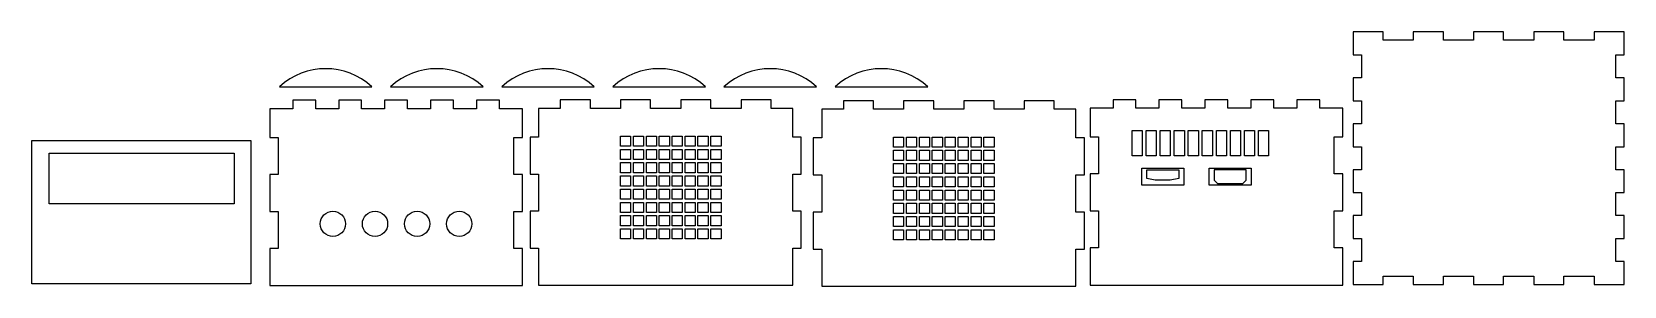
# Model space of a CAD drawing. Header units: millimetres. Extents: x -464 to 481, y -265 to -114.
import ezdxf

# ---------------------------------------------------------------- set-up
doc = ezdxf.new("R2010")
doc.units = ezdxf.units.MM
doc.layers.get('0').update_dxf_attribs({"linetype": 'CONTINUOUS'})

msp = doc.modelspace()

# ---------------------------------------------------------------- linework, layer by layer
for points in [[(338.38, -119.04), (338.38, -114.04), (320.49, -114.04), (320.49, -127.67), (325.49, -127.67), (325.49, -141.31), (320.49, -141.31), (320.49, -154.95), (325.49, -154.95), (325.49, -168.58), (320.49, -168.58), (320.49, -182.22), (325.49, -182.22), (325.49, -195.86), (320.49, -195.86), (320.49, -209.49), (325.49, -209.49), (325.49, -223.13), (320.49, -223.13), (320.49, -236.76), (325.49, -236.76), (325.49, -250.4), (320.49, -250.4), (320.49, -264.04), (338.38, -264.04), (338.38, -259.04), (356.27, -259.04), (356.27, -264.04), (374.16, -264.04), (374.16, -259.04), (392.05, -259.04), (392.05, -264.04), (409.94, -264.04), (409.94, -259.04), (427.83, -259.04), (427.83, -264.04), (445.71, -264.04), (445.71, -259.04), (463.6, -259.04), (463.6, -264.04), (481.49, -264.04), (481.49, -250.4), (476.49, -250.4), (476.49, -236.76), (481.49, -236.76), (481.49, -223.13), (476.49, -223.13), (476.49, -209.49), (481.49, -209.49), (481.49, -195.86), (476.49, -195.86), (476.49, -182.22), (481.49, -182.22), (481.49, -168.58), (476.49, -168.58), (476.49, -154.95), (481.49, -154.95), (481.49, -141.31), (476.49, -141.31), (476.49, -127.67), (481.49, -127.67), (481.49, -114.04), (463.6, -114.04), (463.6, -119.04), (445.71, -119.04), (445.71, -114.04), (427.83, -114.04), (427.83, -119.04), (409.94, -119.04), (409.94, -114.04), (392.05, -114.04), (392.05, -119.04), (374.16, -119.04), (374.16, -114.04), (356.27, -114.04), (356.27, -119.04)], [(-317.72, -242.69), (-322.72, -242.69), (-322.72, -264.69), (-172.72, -264.69), (-172.72, -242.69), (-177.72, -242.69), (-177.72, -220.69), (-172.72, -220.69), (-172.72, -198.69), (-177.72, -198.69), (-177.72, -176.69), (-172.72, -176.69), (-172.72, -159.69), (-186.35, -159.69), (-186.35, -154.69), (-199.99, -154.69), (-199.99, -159.69), (-213.62, -159.69), (-213.62, -154.69), (-227.26, -154.69), (-227.26, -159.69), (-240.9, -159.69), (-240.9, -154.69), (-254.53, -154.69), (-254.53, -159.69), (-268.17, -159.69), (-268.17, -154.69), (-281.81, -154.69), (-281.81, -159.69), (-295.44, -159.69), (-295.44, -154.69), (-309.08, -154.69), (-309.08, -159.69), (-322.72, -159.69), (-322.72, -176.69), (-317.72, -176.69), (-317.72, -198.69), (-322.72, -198.69), (-322.72, -220.69), (-317.72, -220.69)], [(-150.22, -159.48), (-163.11, -159.48), (-163.11, -176.48), (-168.11, -176.48), (-168.11, -198.48), (-163.11, -198.48), (-163.11, -220.48), (-168.11, -220.48), (-168.11, -242.48), (-163.11, -242.48), (-163.11, -264.48), (-12.11, -264.48), (-12.11, -242.48), (-7.11, -242.48), (-7.11, -220.48), (-12.11, -220.48), (-12.11, -198.48), (-7.11, -198.48), (-7.11, -176.48), (-12.11, -176.48), (-12.11, -159.48), (-25, -159.48), (-25, -154.48), (-42.89, -154.48), (-42.89, -159.48), (-60.78, -159.48), (-60.78, -154.48), (-78.67, -154.48), (-78.67, -159.48), (-96.56, -159.48), (-96.56, -154.48), (-114.45, -154.48), (-114.45, -159.48), (-132.34, -159.48), (-132.34, -154.48), (-150.22, -154.48)], [(156, -177), (156, -160), (143.11, -160), (143.11, -155), (125.22, -155), (125.22, -160), (107.33, -160), (107.33, -155), (89.44, -155), (89.44, -160), (71.56, -160), (71.56, -155), (53.67, -155), (53.67, -160), (35.78, -160), (35.78, -155), (17.89, -155), (17.89, -160), (5, -160), (5, -177), (0, -177), (0, -199), (5, -199), (5, -221), (0, -221), (0, -243), (5, -243), (5, -265), (156, -265), (156, -243), (161, -243), (161, -221), (156, -221), (156, -199), (161, -199), (161, -177)], [(309.35, -176.32), (314.35, -176.32), (314.35, -159.32), (300.71, -159.32), (300.71, -154.32), (287.08, -154.32), (287.08, -159.32), (273.44, -159.32), (273.44, -154.32), (259.8, -154.32), (259.8, -159.32), (246.17, -159.32), (246.17, -154.32), (232.53, -154.32), (232.53, -159.32), (218.89, -159.32), (218.89, -154.32), (205.26, -154.32), (205.26, -159.32), (191.62, -159.32), (191.62, -154.32), (177.98, -154.32), (177.98, -159.32), (164.35, -159.32), (164.35, -176.32), (169.35, -176.32), (169.35, -198.32), (164.35, -198.32), (164.35, -220.32), (169.35, -220.32), (169.35, -242.32), (164.35, -242.32), (164.35, -264.32), (314.35, -264.32), (314.35, -242.32), (309.35, -242.32), (309.35, -220.32), (314.35, -220.32), (314.35, -198.32), (309.35, -198.32)], [(-464, -178.53), (-334, -178.53), (-334, -263.53), (-464, -263.53)], [(-108.45, -175.98), (-108.45, -181.98), (-114.45, -181.98), (-114.45, -175.98)], [(-100.78, -175.98), (-100.78, -181.98), (-106.78, -181.98), (-106.78, -175.98)], [(-93.11, -175.98), (-93.11, -181.98), (-99.11, -181.98), (-99.11, -175.98)], [(-85.45, -175.98), (-85.45, -181.98), (-91.45, -181.98), (-91.45, -175.98)], [(-77.78, -175.98), (-77.78, -181.98), (-83.78, -181.98), (-83.78, -175.98)], [(-70.11, -175.98), (-70.11, -181.98), (-76.11, -181.98), (-76.11, -175.98)], [(-62.45, -175.98), (-62.45, -181.98), (-68.45, -181.98), (-68.45, -175.98)], [(-54.78, -175.98), (-54.78, -181.98), (-60.78, -181.98), (-60.78, -175.98)], [(53.67, -182.5), (47.67, -182.5), (47.67, -176.5), (53.67, -176.5)], [(61.33, -182.5), (55.33, -182.5), (55.33, -176.5), (61.33, -176.5)], [(69, -182.5), (63, -182.5), (63, -176.5), (69, -176.5)], [(76.67, -182.5), (70.67, -182.5), (70.67, -176.5), (76.67, -176.5)], [(84.33, -182.5), (78.33, -182.5), (78.33, -176.5), (84.33, -176.5)], [(92, -182.5), (86, -182.5), (86, -176.5), (92, -176.5)], [(99.67, -182.5), (93.67, -182.5), (93.67, -176.5), (99.67, -176.5)], [(107.33, -182.5), (101.33, -182.5), (101.33, -176.5), (107.33, -176.5)], [(189.35, -187.65), (189.35, -172.65), (195.35, -172.65), (195.35, -187.65)], [(197.68, -187.65), (197.68, -172.65), (203.68, -172.65), (203.68, -187.65)], [(206.01, -187.65), (206.01, -172.65), (212.01, -172.65), (212.01, -187.65)], [(214.35, -187.65), (214.35, -172.65), (220.35, -172.65), (220.35, -187.65)], [(222.68, -187.65), (222.68, -172.65), (228.68, -172.65), (228.68, -187.65)], [(231.01, -187.65), (231.01, -172.65), (237.01, -172.65), (237.01, -187.65)], [(239.35, -187.65), (239.35, -172.65), (245.35, -172.65), (245.35, -187.65)], [(247.68, -187.65), (247.68, -172.65), (253.68, -172.65), (253.68, -187.65)], [(256.01, -187.65), (256.01, -172.65), (262.01, -172.65), (262.01, -187.65)], [(264.35, -187.65), (264.35, -172.65), (270.35, -172.65), (270.35, -187.65)], [(-453.78, -186.06), (-343.78, -186.06), (-343.78, -216.06), (-453.78, -216.06)], [(-108.45, -183.84), (-108.45, -189.84), (-114.45, -189.84), (-114.45, -183.84)], [(-100.78, -183.84), (-100.78, -189.84), (-106.78, -189.84), (-106.78, -183.84)], [(-93.11, -183.84), (-93.11, -189.84), (-99.11, -189.84), (-99.11, -183.84)], [(-85.45, -183.84), (-85.45, -189.84), (-91.45, -189.84), (-91.45, -183.84)], [(-77.78, -183.84), (-77.78, -189.84), (-83.78, -189.84), (-83.78, -183.84)], [(-70.11, -183.84), (-70.11, -189.84), (-76.11, -189.84), (-76.11, -183.84)], [(-62.45, -183.84), (-62.45, -189.84), (-68.45, -189.84), (-68.45, -183.84)], [(-54.78, -183.84), (-54.78, -189.84), (-60.78, -189.84), (-60.78, -183.84)], [(53.67, -190.36), (47.67, -190.36), (47.67, -184.36), (53.67, -184.36)], [(61.33, -190.36), (55.33, -190.36), (55.33, -184.36), (61.33, -184.36)], [(69, -190.36), (63, -190.36), (63, -184.36), (69, -184.36)], [(76.67, -190.36), (70.67, -190.36), (70.67, -184.36), (76.67, -184.36)], [(84.33, -190.36), (78.33, -190.36), (78.33, -184.36), (84.33, -184.36)], [(92, -190.36), (86, -190.36), (86, -184.36), (92, -184.36)], [(99.67, -190.36), (93.67, -190.36), (93.67, -184.36), (99.67, -184.36)], [(107.33, -190.36), (101.33, -190.36), (101.33, -184.36), (107.33, -184.36)], [(-108.45, -191.69), (-108.45, -197.69), (-114.45, -197.69), (-114.45, -191.69)], [(-100.78, -191.69), (-100.78, -197.69), (-106.78, -197.69), (-106.78, -191.69)], [(-93.11, -191.69), (-93.11, -197.69), (-99.11, -197.69), (-99.11, -191.69)], [(-85.45, -191.69), (-85.45, -197.69), (-91.45, -197.69), (-91.45, -191.69)], [(-77.78, -191.69), (-77.78, -197.69), (-83.78, -197.69), (-83.78, -191.69)], [(-70.11, -191.69), (-70.11, -197.69), (-76.11, -197.69), (-76.11, -191.69)], [(-62.45, -191.69), (-62.45, -197.69), (-68.45, -197.69), (-68.45, -191.69)], [(-54.78, -191.69), (-54.78, -197.69), (-60.78, -197.69), (-60.78, -191.69)], [(53.67, -198.21), (47.67, -198.21), (47.67, -192.21), (53.67, -192.21)], [(61.33, -198.21), (55.33, -198.21), (55.33, -192.21), (61.33, -192.21)], [(69, -198.21), (63, -198.21), (63, -192.21), (69, -192.21)], [(76.67, -198.21), (70.67, -198.21), (70.67, -192.21), (76.67, -192.21)], [(84.33, -198.21), (78.33, -198.21), (78.33, -192.21), (84.33, -192.21)], [(92, -198.21), (86, -198.21), (86, -192.21), (92, -192.21)], [(99.67, -198.21), (93.67, -198.21), (93.67, -192.21), (99.67, -192.21)], [(107.33, -198.21), (101.33, -198.21), (101.33, -192.21), (107.33, -192.21)], [(195, -195), (220, -195), (220, -205), (195, -205)], [(198, -196), (217, -196), (217, -201), (212, -202), (203, -202), (198, -201)], [(235, -195), (260, -195), (260, -205), (235, -205)], [(238, -196), (238, -202), (240, -204), (255, -204), (257, -202), (257, -196)], [(-108.45, -199.55), (-108.45, -205.55), (-114.45, -205.55), (-114.45, -199.55)], [(-108.45, -207.41), (-108.45, -213.41), (-114.45, -213.41), (-114.45, -207.41)], [(-100.78, -199.55), (-100.78, -205.55), (-106.78, -205.55), (-106.78, -199.55)], [(-100.78, -207.41), (-100.78, -213.41), (-106.78, -213.41), (-106.78, -207.41)], [(-93.11, -199.55), (-93.11, -205.55), (-99.11, -205.55), (-99.11, -199.55)], [(-93.11, -207.41), (-93.11, -213.41), (-99.11, -213.41), (-99.11, -207.41)], [(-85.45, -199.55), (-85.45, -205.55), (-91.45, -205.55), (-91.45, -199.55)], [(-85.45, -207.41), (-85.45, -213.41), (-91.45, -213.41), (-91.45, -207.41)], [(-77.78, -199.55), (-77.78, -205.55), (-83.78, -205.55), (-83.78, -199.55)], [(-77.78, -207.41), (-77.78, -213.41), (-83.78, -213.41), (-83.78, -207.41)], [(-70.11, -199.55), (-70.11, -205.55), (-76.11, -205.55), (-76.11, -199.55)], [(-70.11, -207.41), (-70.11, -213.41), (-76.11, -213.41), (-76.11, -207.41)], [(-62.45, -199.55), (-62.45, -205.55), (-68.45, -205.55), (-68.45, -199.55)], [(-62.45, -207.41), (-62.45, -213.41), (-68.45, -213.41), (-68.45, -207.41)], [(-54.78, -199.55), (-54.78, -205.55), (-60.78, -205.55), (-60.78, -199.55)], [(-54.78, -207.41), (-54.78, -213.41), (-60.78, -213.41), (-60.78, -207.41)], [(53.67, -206.07), (47.67, -206.07), (47.67, -200.07), (53.67, -200.07)], [(53.67, -213.93), (47.67, -213.93), (47.67, -207.93), (53.67, -207.93)], [(61.33, -206.07), (55.33, -206.07), (55.33, -200.07), (61.33, -200.07)], [(61.33, -213.93), (55.33, -213.93), (55.33, -207.93), (61.33, -207.93)], [(69, -206.07), (63, -206.07), (63, -200.07), (69, -200.07)], [(69, -213.93), (63, -213.93), (63, -207.93), (69, -207.93)], [(76.67, -206.07), (70.67, -206.07), (70.67, -200.07), (76.67, -200.07)], [(76.67, -213.93), (70.67, -213.93), (70.67, -207.93), (76.67, -207.93)], [(84.33, -206.07), (78.33, -206.07), (78.33, -200.07), (84.33, -200.07)], [(84.33, -213.93), (78.33, -213.93), (78.33, -207.93), (84.33, -207.93)], [(92, -206.07), (86, -206.07), (86, -200.07), (92, -200.07)], [(92, -213.93), (86, -213.93), (86, -207.93), (92, -207.93)], [(99.67, -206.07), (93.67, -206.07), (93.67, -200.07), (99.67, -200.07)], [(99.67, -213.93), (93.67, -213.93), (93.67, -207.93), (99.67, -207.93)], [(107.33, -206.07), (101.33, -206.07), (101.33, -200.07), (107.33, -200.07)], [(107.33, -213.93), (101.33, -213.93), (101.33, -207.93), (107.33, -207.93)], [(-108.45, -215.27), (-108.45, -221.27), (-114.45, -221.27), (-114.45, -215.27)], [(-100.78, -215.27), (-100.78, -221.27), (-106.78, -221.27), (-106.78, -215.27)], [(-93.11, -215.27), (-93.11, -221.27), (-99.11, -221.27), (-99.11, -215.27)], [(-85.45, -215.27), (-85.45, -221.27), (-91.45, -221.27), (-91.45, -215.27)], [(-77.78, -215.27), (-77.78, -221.27), (-83.78, -221.27), (-83.78, -215.27)], [(-70.11, -215.27), (-70.11, -221.27), (-76.11, -221.27), (-76.11, -215.27)], [(-62.45, -215.27), (-62.45, -221.27), (-68.45, -221.27), (-68.45, -215.27)], [(-54.78, -215.27), (-54.78, -221.27), (-60.78, -221.27), (-60.78, -215.27)], [(53.67, -221.79), (47.67, -221.79), (47.67, -215.79), (53.67, -215.79)], [(61.33, -221.79), (55.33, -221.79), (55.33, -215.79), (61.33, -215.79)], [(69, -221.79), (63, -221.79), (63, -215.79), (69, -215.79)], [(76.67, -221.79), (70.67, -221.79), (70.67, -215.79), (76.67, -215.79)], [(84.33, -221.79), (78.33, -221.79), (78.33, -215.79), (84.33, -215.79)], [(92, -221.79), (86, -221.79), (86, -215.79), (92, -215.79)], [(99.67, -221.79), (93.67, -221.79), (93.67, -215.79), (99.67, -215.79)], [(107.33, -221.79), (101.33, -221.79), (101.33, -215.79), (107.33, -215.79)], [(-108.45, -223.12), (-108.45, -229.12), (-114.45, -229.12), (-114.45, -223.12)], [(-100.78, -223.12), (-100.78, -229.12), (-106.78, -229.12), (-106.78, -223.12)], [(-93.11, -223.12), (-93.11, -229.12), (-99.11, -229.12), (-99.11, -223.12)], [(-85.45, -223.12), (-85.45, -229.12), (-91.45, -229.12), (-91.45, -223.12)], [(-77.78, -223.12), (-77.78, -229.12), (-83.78, -229.12), (-83.78, -223.12)], [(-70.11, -223.12), (-70.11, -229.12), (-76.11, -229.12), (-76.11, -223.12)], [(-62.45, -223.12), (-62.45, -229.12), (-68.45, -229.12), (-68.45, -223.12)], [(-54.78, -223.12), (-54.78, -229.12), (-60.78, -229.12), (-60.78, -223.12)], [(53.67, -229.64), (47.67, -229.64), (47.67, -223.64), (53.67, -223.64)], [(61.33, -229.64), (55.33, -229.64), (55.33, -223.64), (61.33, -223.64)], [(69, -229.64), (63, -229.64), (63, -223.64), (69, -223.64)], [(76.67, -229.64), (70.67, -229.64), (70.67, -223.64), (76.67, -223.64)], [(84.33, -229.64), (78.33, -229.64), (78.33, -223.64), (84.33, -223.64)], [(92, -229.64), (86, -229.64), (86, -223.64), (92, -223.64)], [(99.67, -229.64), (93.67, -229.64), (93.67, -223.64), (99.67, -223.64)], [(107.33, -229.64), (101.33, -229.64), (101.33, -223.64), (107.33, -223.64)], [(-114.45, -236.98), (-114.45, -230.98), (-108.45, -230.98), (-108.45, -236.98)], [(-100.78, -230.98), (-100.78, -236.98), (-106.78, -236.98), (-106.78, -230.98)], [(-93.11, -230.98), (-93.11, -236.98), (-99.11, -236.98), (-99.11, -230.98)], [(-85.45, -230.98), (-85.45, -236.98), (-91.45, -236.98), (-91.45, -230.98)], [(-77.78, -230.98), (-77.78, -236.98), (-83.78, -236.98), (-83.78, -230.98)], [(-70.11, -230.98), (-70.11, -236.98), (-76.11, -236.98), (-76.11, -230.98)], [(-62.45, -230.98), (-62.45, -236.98), (-68.45, -236.98), (-68.45, -230.98)], [(-54.78, -230.98), (-54.78, -236.98), (-60.78, -236.98), (-60.78, -230.98)], [(53.67, -237.5), (47.67, -237.5), (47.67, -231.5), (53.67, -231.5)], [(61.33, -237.5), (55.33, -237.5), (55.33, -231.5), (61.33, -231.5)], [(69, -237.5), (63, -237.5), (63, -231.5), (69, -231.5)], [(76.67, -237.5), (70.67, -237.5), (70.67, -231.5), (76.67, -231.5)], [(84.33, -237.5), (78.33, -237.5), (78.33, -231.5), (84.33, -231.5)], [(92, -237.5), (86, -237.5), (86, -231.5), (92, -231.5)], [(99.67, -237.5), (93.67, -237.5), (93.67, -231.5), (99.67, -231.5)], [(101.33, -231.5), (107.33, -231.5), (107.33, -237.5), (101.33, -237.5)]]:
    msp.add_lwpolyline(points, close=True)
for points in [[(-317.02, -146.58), (-262.02, -146.58, 0.387925)], [(-251.02, -146.58), (-196.02, -146.58, 0.387925)], [(-185.02, -146.58), (-130.02, -146.58, 0.387925)], [(-119.02, -146.58), (-64.02, -146.58, 0.387925)], [(-53.02, -146.58), (1.98, -146.58, 0.387925)], [(12.98, -146.58), (67.98, -146.58, 0.387925)]]:
    msp.add_lwpolyline(points, format="xyb", close=True)
for centre in [(-285.22, -228.02), (-260.22, -228.02), (-235.22, -228.02), (-210.22, -228.02)]:
    msp.add_circle(centre, 7.5)

doc.saveas('drawing.dxf')
